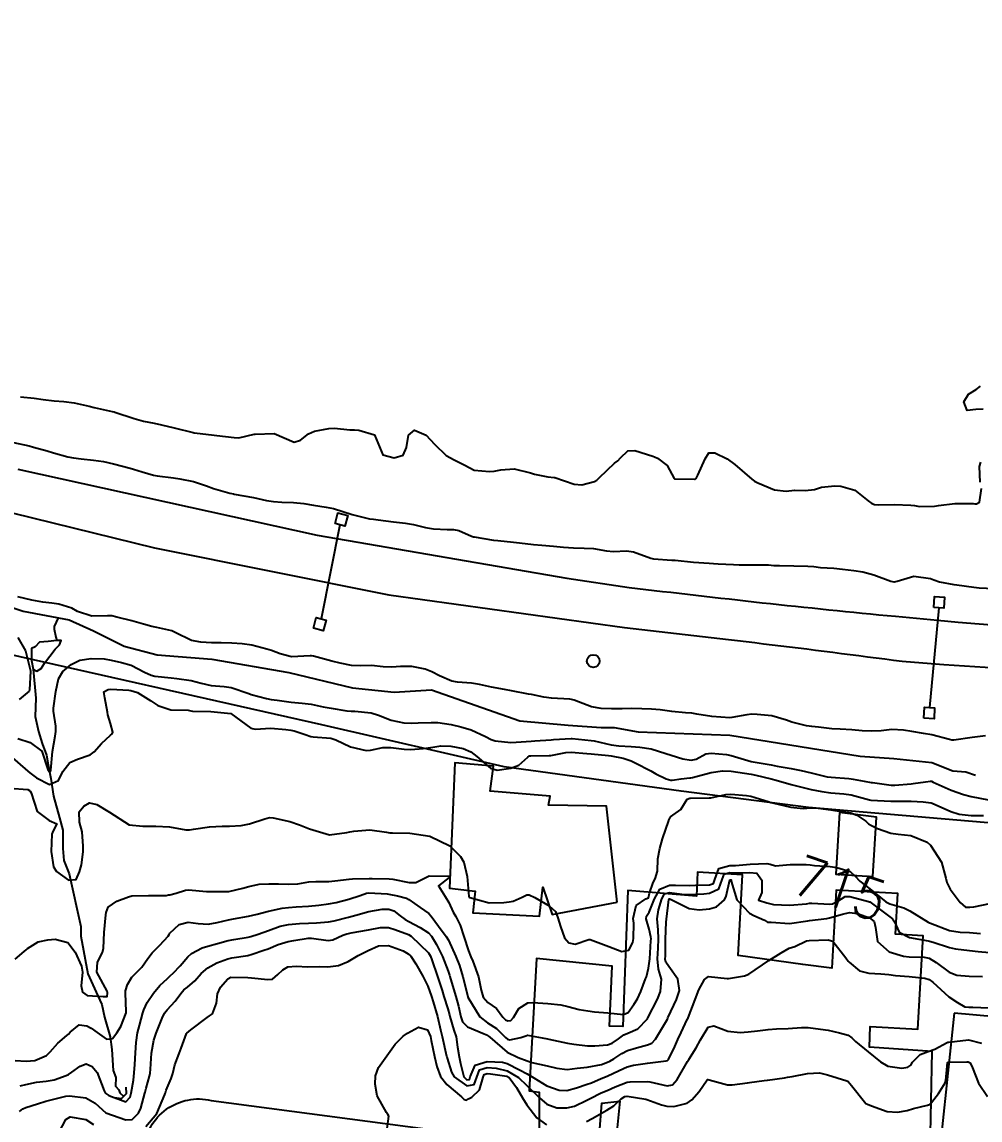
# Model space of a CAD drawing. Header units: metres. Extents: x 307586 to 320046, y 7427249 to 7434250.
# Drawn here: x 309484.3 to 309579.9, y 7432475.7 to 7432585.3 of the extents above; entities that cross this region are included whole.
import ezdxf
from ezdxf.enums import TextEntityAlignment as Align

# ---------------------------------------------------------------- set-up
doc = ezdxf.new("R2010")
doc.units = ezdxf.units.M
doc.header["$MEASUREMENT"] = 0
for name, color, linetype in [('Cotas', 45, 'Continuous'), ('Curvas de Nivel 1m', 11, 'Continuous'), ('Curvas de Nivel 5m', 15, 'Continuous'), ('Divisa', 42, 'FENCELINE2'), ('Edificações', 30, 'Continuous'), ('Hidrografia', 140, 'Continuous'), ('Linha Férrea', 20, 'Continuous'), ('Pontes_Viadutos_Tubos', 190, 'Continuous'), ('Portico', 45, 'Continuous'), ('Postes', 20, 'Continuous'), ('Vias Primárias', 230, 'Continuous')]:
    doc.layers.add(name, color=color, linetype=linetype)
doc.styles.add('Style-STANDARD', font='STANDARD.shx')
doc.linetypes.add('FENCELINE2', pattern='A,0.25,-0.1,[132,ltypeshp.shx,S=0.1,R=0,X=-0.1,Y=0],-0.1,1', length=1.45)

msp = doc.modelspace()

# ---------------------------------------------------------------- linework, layer by layer
at = {"layer": 'Curvas de Nivel 1m', "flags": 128}
for points, elevation in [([(309580.22, 7432546.67), (309579.51, 7432546.62), (309578.63, 7432546.53), (309578.29, 7432547.41), (309578.78, 7432548.15), (309579.53, 7432548.64), (309579.98, 7432548.95)], 711), ([(309484.15, 7432547.89), (309485.51, 7432547.76), (309486.4, 7432547.62), (309487.5, 7432547.48), (309488.45, 7432547.43), (309489.5, 7432547.31), (309491, 7432546.96), (309491.5, 7432546.82), (309491.8, 7432546.75), (309493.28, 7432546.42), (309493.46, 7432546.39), (309493.49, 7432546.38), (309493.54, 7432546.37), (309495.49, 7432545.72), (309496.41, 7432545.47), (309497.48, 7432545.25), (309498.21, 7432545.1), (309499.48, 7432544.81), (309501.37, 7432544.33), (309501.47, 7432544.3), (309501.5, 7432544.3), (309503.47, 7432544.07), (309503.73, 7432544.04), (309505.47, 7432543.83), (309505.94, 7432543.8), (309507.47, 7432544.15), (309507.56, 7432544.17), (309509.47, 7432544.23), (309511.46, 7432543.37), (309512.1, 7432543.57), (309512.88, 7432544.19), (309513.48, 7432544.46), (309514.91, 7432544.74), (309515.48, 7432544.75), (309517.02, 7432544.6), (309517.48, 7432544.61), (309517.92, 7432544.58), (309519.47, 7432544.11), (309520.31, 7432542.1), (309521.44, 7432541.79), (309522.33, 7432542.08), (309522.67, 7432542.85), (309522.86, 7432544.07), (309523.48, 7432544.56), (309524.64, 7432544.05), (309525.46, 7432543.16), (309526.62, 7432542.03), (309527.44, 7432541.59), (309528.5, 7432541.07), (309529.43, 7432540.57), (309530.97, 7432540.43), (309531.43, 7432540.48), (309532.08, 7432540.61), (309533.43, 7432540.71), (309535.06, 7432540.29), (309535.43, 7432540.17), (309536.79, 7432539.91), (309537.42, 7432539.85), (309537.49, 7432539.83), (309539.41, 7432539.18), (309540.18, 7432539.1), (309541.42, 7432539.45), (309541.67, 7432539.59), (309541.94, 7432539.84), (309543.44, 7432541.27), (309543.75, 7432541.51), (309544.04, 7432541.81), (309544.76, 7432542.5), (309545.45, 7432542.54), (309547.26, 7432541.97), (309547.44, 7432541.9), (309547.73, 7432541.78), (309548.7, 7432541.03), (309549.38, 7432539.75), (309549.42, 7432539.72), (309549.47, 7432539.7), (309551.42, 7432539.68), (309551.47, 7432539.68), (309551.57, 7432539.73), (309551.76, 7432540.06), (309552.49, 7432541.71), (309552.85, 7432542.31), (309553.45, 7432542.29), (309554.68, 7432541.69), (309555.44, 7432541.15), (309557.15, 7432539.66), (309557.42, 7432539.48), (309557.75, 7432539.32), (309559.41, 7432538.6), (309560.57, 7432538.46), (309561.41, 7432538.57), (309562.45, 7432538.55), (309563.41, 7432538.65), (309564.11, 7432538.88), (309565.41, 7432539.01), (309566.01, 7432538.96), (309567.41, 7432538.56), (309568.76, 7432537.52), (309569.13, 7432537.25), (309569.39, 7432537.15), (309569.78, 7432537.12), (309571.39, 7432537.15), (309573.01, 7432537.09), (309573.39, 7432537.03), (309573.89, 7432536.95), (309575.39, 7432536.99), (309575.77, 7432537.06), (309577.39, 7432537.24), (309579.24, 7432537.24), (309579.39, 7432537.22), (309579.56, 7432537.22), (309579.88, 7432537.39), (309580.05, 7432538.75)], 711), ([(309483.45, 7432543.34), (309484.99, 7432542.99), (309485.45, 7432542.88), (309486.8, 7432542.51), (309487.44, 7432542.31), (309488.86, 7432541.9), (309489.44, 7432541.79), (309490.19, 7432541.7), (309491.43, 7432541.57), (309492.44, 7432541.44), (309493.43, 7432541.22), (309495.07, 7432540.76), (309495.43, 7432540.66), (309496.28, 7432540.39), (309497.42, 7432540.07), (309497.78, 7432540.02), (309499.42, 7432539.82), (309500.04, 7432539.72), (309501.41, 7432539.43), (309502.71, 7432539), (309503.4, 7432538.75), (309505.02, 7432538.28), (309505.39, 7432538.2), (309505.48, 7432538.19), (309507.39, 7432537.84), (309508.71, 7432537.56), (309509.38, 7432537.43), (309510.23, 7432537.37), (309511.38, 7432537.34), (309512.43, 7432537.24), (309513.38, 7432537.07), (309514.65, 7432536.89), (309515.38, 7432536.75), (309517.25, 7432536.14), (309517.37, 7432536.1), (309518.98, 7432535.73), (309519.37, 7432535.67), (309519.85, 7432535.62), (309521.37, 7432535.41), (309522.57, 7432535.28), (309523.36, 7432535.15), (309524.57, 7432534.84), (309525.36, 7432534.7), (309526.74, 7432534.65), (309527.36, 7432534.64), (309527.89, 7432534.54), (309529.15, 7432533.99), (309529.35, 7432533.93), (309529.43, 7432533.91), (309531.35, 7432533.6), (309531.77, 7432533.54), (309533.34, 7432533.38), (309533.96, 7432533.32), (309535.34, 7432533.16), (309536.18, 7432533.07), (309537.34, 7432532.99), (309538.33, 7432532.89), (309539.34, 7432532.81), (309540.39, 7432532.8), (309541.34, 7432532.74), (309542.65, 7432532.52), (309543.33, 7432532.45), (309544.64, 7432532.51), (309545.33, 7432532.41), (309547.05, 7432531.78), (309547.32, 7432531.72), (309549.17, 7432531.6), (309549.32, 7432531.59), (309549.49, 7432531.58), (309551.32, 7432531.4), (309552.89, 7432531.28), (309553.32, 7432531.25), (309553.78, 7432531.23), (309555.32, 7432531.15), (309555.87, 7432531.13), (309557.32, 7432531.11), (309558.79, 7432531.11), (309559.32, 7432531.07), (309559.9, 7432531.04), (309561.32, 7432531.03), (309562.72, 7432530.99), (309563.32, 7432530.94), (309564.01, 7432530.87), (309565.32, 7432530.79), (309566.18, 7432530.68), (309567.31, 7432530.54), (309568.21, 7432530.43), (309569.31, 7432530.13), (309571.02, 7432529.49), (309571.3, 7432529.42), (309571.37, 7432529.43), (309571.64, 7432529.48), (309573.31, 7432529.99), (309574.99, 7432529.76), (309575.3, 7432529.62), (309575.88, 7432529.43), (309577.3, 7432529.16), (309577.6, 7432529.11), (309579.3, 7432528.9), (309579.83, 7432528.84), (309581.29, 7432528.76)], 712), ([(309579.94, 7432539.38), (309579.88, 7432540.94), (309580.01, 7432541.38)], 711), ([(309580.45, 7432514.05), (309579.12, 7432513.87), (309577.32, 7432513.62), (309577.11, 7432513.63), (309576.86, 7432513.68), (309575.12, 7432514.15), (309574.28, 7432514.29), (309573.12, 7432514.47), (309572.27, 7432514.62), (309571.12, 7432514.69), (309570.06, 7432514.56), (309569.12, 7432514.5), (309568.16, 7432514.56), (309567.12, 7432514.66), (309565.97, 7432514.7), (309565.12, 7432514.74), (309563.8, 7432514.9), (309563.13, 7432514.98), (309562.59, 7432515.05), (309561.13, 7432515.42), (309560.6, 7432515.62), (309559.14, 7432516.04), (309557.68, 7432516.19), (309557.14, 7432516.2), (309556.65, 7432516.16), (309555.13, 7432515.88), (309554.96, 7432515.86), (309553.14, 7432515.98), (309551.64, 7432516.22), (309551.14, 7432516.3), (309550.53, 7432516.35), (309549.14, 7432516.47), (309548, 7432516.63), (309547.14, 7432516.72), (309546.17, 7432516.76), (309545.14, 7432516.78), (309544.2, 7432516.75), (309543.14, 7432516.75), (309542.09, 7432516.78), (309541.14, 7432516.95), (309539.41, 7432517.6), (309539.15, 7432517.68), (309538.98, 7432517.7), (309537.15, 7432517.81), (309536.38, 7432517.91), (309535.16, 7432518.16), (309534.86, 7432518.22), (309533.16, 7432518.53), (309532.45, 7432518.66), (309531.17, 7432518.91), (309529.97, 7432519.18), (309529.17, 7432519.32), (309527.77, 7432519.41), (309527.18, 7432519.52), (309525.96, 7432520.03), (309525.19, 7432520.45), (309524.52, 7432520.72), (309523.19, 7432520.98), (309522.08, 7432520.97), (309521.19, 7432520.89), (309520.34, 7432520.95), (309519.19, 7432521.08), (309518.12, 7432521.05), (309517.19, 7432521.06), (309516.05, 7432521.3), (309515.2, 7432521.52), (309513.37, 7432522), (309513.2, 7432522.05), (309513.07, 7432522.05), (309511.2, 7432521.94), (309510.05, 7432522.22), (309509.21, 7432522.56), (309508.73, 7432522.71), (309507.22, 7432523.09), (309506.27, 7432523.22), (309505.22, 7432523.3), (309504.17, 7432523.34), (309503.22, 7432523.35), (309502.14, 7432523.4), (309501.22, 7432523.58), (309499.59, 7432524.35), (309499.23, 7432524.52), (309497.74, 7432524.88), (309497.24, 7432524.98), (309496.43, 7432525.2), (309495.24, 7432525.54), (309493.76, 7432525.9), (309493.25, 7432526.03), (309492.84, 7432526.02), (309491.25, 7432525.98), (309489.83, 7432526.46), (309489.26, 7432526.79), (309487.98, 7432527.21), (309487.26, 7432527.31), (309486.36, 7432527.41), (309485.26, 7432527.6), (309483.86, 7432527.94)], 712), ([(309483.89, 7432523.86), (309484.65, 7432522.53), (309485.15, 7432520.55), (309485.15, 7432520.52), (309485.04, 7432518.64), (309485.01, 7432518.52), (309483.99, 7432517.69)], 712), ([(309483.86, 7432513.77), (309485.1, 7432513.39), (309486.27, 7432512.51), (309486.87, 7432510.7), (309486.99, 7432510.5), (309487.06, 7432510.45), (309487.1, 7432510.47), (309487.12, 7432510.5), (309487.17, 7432510.61), (309487.34, 7432512.5), (309487.6, 7432514), (309487.68, 7432514.49), (309487.66, 7432515.03), (309487.44, 7432516.5), (309487.45, 7432516.81), (309487.66, 7432518.49), (309487.92, 7432519.74), (309488.35, 7432520.48), (309489.19, 7432521.18), (309490.05, 7432521.6), (309491.2, 7432521.78), (309492.49, 7432521.73), (309493.19, 7432521.59), (309494.22, 7432521.38), (309495.19, 7432521.1), (309496.52, 7432520.39), (309497.18, 7432520.09), (309497.54, 7432520.02), (309499.18, 7432519.84), (309499.75, 7432519.77), (309501.17, 7432519.56), (309502.17, 7432519.32), (309503.16, 7432519.08), (309504.46, 7432518.99), (309505.16, 7432518.88), (309506.94, 7432518.26), (309507.15, 7432518.19), (309508.68, 7432517.77), (309509.15, 7432517.68), (309509.77, 7432517.6), (309511.15, 7432517.42), (309512.27, 7432517.31), (309513.14, 7432517.2), (309514.36, 7432516.95), (309515.14, 7432516.8), (309516.72, 7432516.56), (309517.14, 7432516.52), (309517.5, 7432516.5), (309519.14, 7432516.34), (309519.86, 7432516.1), (309521.13, 7432515.61), (309522.39, 7432515.34), (309523.13, 7432515.31), (309523.84, 7432515.34), (309525.13, 7432515.39), (309525.79, 7432515.37), (309527.12, 7432515.17), (309528.08, 7432514.96), (309529.12, 7432514.64), (309530.57, 7432513.98), (309531.11, 7432513.68), (309531.52, 7432513.55), (309533.1, 7432513.38), (309533.63, 7432513.41), (309535.11, 7432513.52), (309535.49, 7432513.54), (309537.11, 7432513.65), (309537.34, 7432513.67), (309539.11, 7432513.77), (309539.21, 7432513.77), (309541.11, 7432513.59), (309541.41, 7432513.54), (309543.1, 7432513.16), (309543.86, 7432513.06), (309545.1, 7432512.98), (309545.96, 7432512.93), (309547.1, 7432512.76), (309548.54, 7432512.3), (309549.09, 7432512.11), (309550.26, 7432511.74), (309551.08, 7432511.61), (309551.57, 7432511.72), (309552.55, 7432512.25), (309553.09, 7432512.31), (309554.6, 7432512.17), (309555.09, 7432512.08), (309556.41, 7432511.67), (309557.08, 7432511.5), (309558.67, 7432511.23), (309559.08, 7432511.14), (309559.68, 7432511.02), (309561.07, 7432510.79), (309562.08, 7432510.6), (309563.07, 7432510.35), (309564.67, 7432509.96), (309565.07, 7432509.91), (309566.81, 7432509.8), (309567.07, 7432509.76), (309567.25, 7432509.73), (309568.37, 7432509.52), (309569.06, 7432509.39), (309569.19, 7432509.38), (309571.06, 7432509.13), (309571.42, 7432509.12), (309573.06, 7432509.27), (309573.23, 7432509.29), (309574.48, 7432509.45), (309574.98, 7432509.52), (309575.06, 7432509.51), (309575.23, 7432509.44), (309577.05, 7432508.61), (309578.27, 7432508.18), (309579.04, 7432507.98), (309580.75, 7432507.66)], 712), ([(309483.08, 7432512.08), (309484.87, 7432510.52), (309485.06, 7432510.37), (309485.73, 7432509.84), (309487.04, 7432509.18), (309487.94, 7432509.6), (309488.36, 7432510.48), (309489.07, 7432511.38), (309489.82, 7432511.72), (309491.08, 7432512.16), (309491.49, 7432512.44), (309492.24, 7432513.29), (309493.11, 7432514.12), (309493.28, 7432514.25), (309493.34, 7432514.42), (309493.12, 7432515.27), (309492.86, 7432516.16), (309492.81, 7432516.42), (309492.56, 7432517.84), (309492.46, 7432518.43), (309492.9, 7432518.68), (309493.16, 7432518.7), (309494.94, 7432518.61), (309495.16, 7432518.59), (309495.81, 7432518.39), (309497.14, 7432517.54), (309497.84, 7432517.07), (309499.14, 7432516.64), (309500.86, 7432516.61), (309501.13, 7432516.54), (309501.32, 7432516.51), (309503.13, 7432516.48), (309505.13, 7432516.28), (309507.12, 7432514.8), (309507.57, 7432514.71), (309509.12, 7432514.82), (309510.64, 7432514.69), (309511.12, 7432514.61), (309511.46, 7432514.54), (309512.57, 7432514.19), (309513.11, 7432513.99), (309513.34, 7432513.95), (309515.11, 7432513.83), (309515.62, 7432513.64), (309517.09, 7432512.94), (309518.63, 7432512.58), (309519.09, 7432512.62), (309520.3, 7432512.89), (309521.09, 7432512.89), (309522.44, 7432512.73), (309523.09, 7432512.7), (309524.35, 7432512.79), (309525.1, 7432512.9), (309526.09, 7432513.04), (309527.1, 7432513.01), (309528.32, 7432512.77), (309529.09, 7432512.44), (309529.69, 7432511.98), (309531.07, 7432510.81), (309531.73, 7432510.62), (309533.07, 7432510.81), (309533.89, 7432511.12), (309534.77, 7432511.92), (309534.96, 7432512.05), (309535.09, 7432512.06), (309536.92, 7432512.07), (309537.09, 7432512.08), (309538.59, 7432512.38), (309539.09, 7432512.41), (309540.66, 7432512.28), (309541.09, 7432512.24), (309542.83, 7432512.08), (309543.09, 7432512.04), (309544.3, 7432511.81), (309545.08, 7432511.56), (309545.51, 7432511.36), (309547.07, 7432510.54), (309547.55, 7432510.25), (309548.59, 7432509.76), (309549.06, 7432509.62), (309549.19, 7432509.62), (309550.1, 7432509.74), (309550.95, 7432509.84), (309551.06, 7432509.85), (309551.22, 7432509.88), (309553.07, 7432510.39), (309554.22, 7432510.54), (309555.07, 7432510.51), (309556.4, 7432510.33), (309557.07, 7432510.21), (309557.53, 7432510.11), (309559.06, 7432509.76), (309559.57, 7432509.62), (309561.06, 7432509.2), (309561.6, 7432509.06), (309563.05, 7432508.7), (309564.13, 7432508.48), (309565.04, 7432508.36), (309566.33, 7432508.26), (309567.04, 7432508.16), (309568.89, 7432507.65), (309569.03, 7432507.62), (309571, 7432507.52), (309571.03, 7432507.53), (309572.97, 7432507.53), (309573.03, 7432507.52), (309574.24, 7432507.45), (309575.03, 7432507.36), (309575.13, 7432507.34), (309577.02, 7432506.51), (309577.85, 7432506.23), (309579.02, 7432506.11), (309580.28, 7432506.11)], 713), ([(309483.04, 7432508.83), (309484.86, 7432508.69), (309485.03, 7432508.6), (309485.12, 7432508.52), (309485.2, 7432508.35), (309485.8, 7432506.51), (309487, 7432505.61), (309487.76, 7432505.25), (309487.36, 7432504.49), (309487.26, 7432504.23), (309487.21, 7432502.5), (309487.43, 7432500.97), (309487.72, 7432500.49), (309488.93, 7432499.65), (309489.7, 7432499.69), (309490.04, 7432500.46), (309490.24, 7432501.17), (309490.38, 7432502.46), (309490.41, 7432503.02), (309490.31, 7432504.46), (309490.03, 7432505.44), (309490.01, 7432506.46), (309490.45, 7432507.02), (309491.02, 7432507.36), (309491.76, 7432507.18), (309493.01, 7432506.42), (309495, 7432505.17), (309496.36, 7432505.03), (309497, 7432505.04), (309497.65, 7432505.02), (309499, 7432504.95), (309500.65, 7432504.68), (309501, 7432504.66), (309501.41, 7432504.74), (309503, 7432504.98), (309504.27, 7432505.02), (309505, 7432505.02), (309506.17, 7432505.1), (309507, 7432505.25), (309508.53, 7432505.76), (309509.01, 7432505.89), (309509.36, 7432505.87), (309511.01, 7432505.5), (309511.98, 7432505.18), (309513, 7432504.78), (309514.99, 7432504.16), (309516.73, 7432504.4), (309517, 7432504.45), (309517.4, 7432504.54), (309519, 7432504.67), (309520.67, 7432504.42), (309521, 7432504.37), (309521.28, 7432504.37), (309523, 7432504.32), (309524.99, 7432504.04), (309526.98, 7432503.08), (309528.07, 7432502), (309528.39, 7432501.43), (309528.73, 7432499.99), (309528.89, 7432498.01), (309528.89, 7432497.99), (309528.91, 7432497.95), (309528.99, 7432497.91), (309530.91, 7432497.38), (309532.38, 7432497.42), (309532.91, 7432497.48), (309533.31, 7432497.54), (309534.23, 7432497.93), (309534.67, 7432498.16), (309534.92, 7432498.17), (309535.48, 7432497.91), (309536.9, 7432497.09), (309537.53, 7432496.52), (309537.78, 7432495.89), (309538.03, 7432495.03), (309538.45, 7432493.88), (309538.87, 7432493.37), (309539.49, 7432493.24), (309540.87, 7432493.72), (309540.99, 7432493.73), (309542.86, 7432493.01), (309544.15, 7432492.51), (309544.86, 7432492.64), (309545.26, 7432493.4), (309545.33, 7432493.8), (309545.35, 7432495.34), (309545.31, 7432495.8), (309545.59, 7432497.1), (309546.55, 7432497.78), (309546.81, 7432497.88), (309546.92, 7432498.34), (309547.3, 7432499.41), (309547.5, 7432499.77), (309547.72, 7432500.54), (309547.75, 7432501.77), (309547.95, 7432502.79), (309548.22, 7432503.76), (309548.84, 7432505.59), (309548.9, 7432505.75), (309549.02, 7432505.97), (309550.05, 7432506.71), (309550.69, 7432507.73), (309550.95, 7432507.82), (309551.03, 7432507.83), (309552.88, 7432507.85), (309553.04, 7432507.87), (309554.54, 7432508.18), (309555.04, 7432508.22), (309556.6, 7432508.1), (309557.04, 7432508.01), (309558.35, 7432507.64), (309558.86, 7432507.46), (309559.03, 7432507.41), (309559.32, 7432507.34), (309561.03, 7432506.92), (309562.25, 7432506.81), (309563.03, 7432506.85), (309563.77, 7432506.83), (309565.02, 7432506.65), (309566.06, 7432506.51), (309567.02, 7432506.35), (309567.62, 7432506.13), (309568.52, 7432505.52), (309568.78, 7432505.28), (309569.01, 7432505.12), (309569.7, 7432504.81), (309571, 7432504.32), (309571.75, 7432504.23), (309573, 7432504.09), (309574.63, 7432503.44), (309574.99, 7432503.15), (309576.07, 7432501.43), (309576.52, 7432499.85), (309576.62, 7432499.42), (309576.93, 7432498.75), (309577.95, 7432497.4), (309578.47, 7432496.96), (309578.91, 7432496.94), (309579.31, 7432496.98), (309580.91, 7432497.32)], 714), ([(309483.62, 7432481.62), (309484.71, 7432481.57), (309485.58, 7432481.65), (309486.72, 7432482.15), (309487.11, 7432482.49), (309487.85, 7432483.37), (309488.75, 7432484.13), (309488.94, 7432484.28), (309489.11, 7432484.47), (309490.01, 7432485.2), (309490.76, 7432485.09), (309491.18, 7432484.87), (309491.79, 7432484.43), (309492.74, 7432483.76), (309493.32, 7432483.84), (309493.76, 7432484.41), (309494.14, 7432485.02), (309494.69, 7432486.4), (309494.69, 7432486.48), (309494.61, 7432488.4), (309494.62, 7432488.58), (309494.81, 7432489.21), (309495.24, 7432489.97), (309495.68, 7432490.39), (309496.25, 7432490.96), (309496.84, 7432491.82), (309497.29, 7432492.37), (309498.06, 7432493.16), (309498.87, 7432494.04), (309498.99, 7432494.23), (309499.06, 7432494.35), (309499.99, 7432495.23), (309500.88, 7432495.44), (309501.88, 7432495.31), (309502.88, 7432495.26), (309503.76, 7432495.42), (309504.89, 7432495.68), (309505.39, 7432495.77), (309506.89, 7432496.05), (309507.77, 7432496.25), (309508.9, 7432496.54), (309510.27, 7432496.85), (309510.9, 7432496.92), (309511.67, 7432496.97), (309512.9, 7432497.05), (309513.93, 7432497.15), (309514.9, 7432497.27), (309515.65, 7432497.41), (309516.91, 7432497.73), (309518.04, 7432498.12), (309518.68, 7432498.35), (309518.92, 7432498.38), (309520.74, 7432498.27), (309520.92, 7432498.24), (309521.77, 7432498.08), (309522.67, 7432497.83), (309522.91, 7432497.71), (309524.04, 7432496.91), (309524.9, 7432496.3), (309525.13, 7432496.04), (309525.88, 7432495.04), (309526.64, 7432494.02), (309526.87, 7432493.66), (309527.61, 7432492.01), (309527.95, 7432491.12), (309528.29, 7432490), (309528.78, 7432488.01), (309528.78, 7432487.99), (309528.79, 7432487.95), (309530, 7432485.98), (309530.77, 7432485.41), (309531.64, 7432484.83), (309532.54, 7432483.94), (309532.75, 7432483.76), (309533, 7432483.69), (309534.07, 7432483.93), (309534.57, 7432484.1), (309534.76, 7432484.15), (309536.21, 7432483.91), (309536.75, 7432483.8), (309536.88, 7432483.77), (309538.75, 7432483.38), (309539.36, 7432483.25), (309540.74, 7432483.09), (309541.47, 7432483.11), (309542.74, 7432483.19), (309543.21, 7432483.35), (309543.83, 7432483.81), (309544.35, 7432484.21), (309544.76, 7432484.36), (309545.75, 7432484.8), (309546.71, 7432485.78), (309546.73, 7432485.82), (309546.77, 7432485.88), (309547.73, 7432487.77), (309548.03, 7432488.53), (309548.11, 7432489.76), (309547.81, 7432490.74), (309547.73, 7432491.77), (309547.78, 7432492.84), (309547.81, 7432493.77), (309547.79, 7432494.67), (309547.7, 7432495.77), (309547.82, 7432496.69), (309548.15, 7432497.76), (309548.42, 7432498.26), (309548.92, 7432498.42), (309550.43, 7432498.22), (309550.92, 7432498.2), (309552.34, 7432498.29), (309552.92, 7432498.34), (309553.85, 7432498.77), (309554.18, 7432499.69), (309554.39, 7432500.24), (309554.95, 7432500.4), (309556.24, 7432500.38), (309556.95, 7432500.42), (309557.63, 7432500.33), (309558.14, 7432499.64), (309558.15, 7432498.42), (309557.82, 7432497.65), (309558.65, 7432497.37), (309558.91, 7432497.3), (309559.31, 7432497.22), (309560.91, 7432497.16), (309562.6, 7432497.28), (309562.91, 7432497.33), (309563.14, 7432497.34), (309564.91, 7432497.24), (309565.18, 7432497.28), (309565.73, 7432497.55), (309566.47, 7432498), (309566.92, 7432498.02), (309568.8, 7432497.51), (309568.89, 7432497.49), (309568.91, 7432497.48), (309569.05, 7432497.37), (309570.9, 7432495.97), (309571.19, 7432495.78), (309571.39, 7432495.48), (309571.84, 7432494.44), (309572.88, 7432493.92), (309574.73, 7432493.59), (309574.87, 7432493.55), (309575.23, 7432493.44), (309576.87, 7432492.91), (309577.48, 7432492.79), (309578.86, 7432492.63), (309579.72, 7432492.53), (309580.86, 7432492.42)], 716), ([(309484.1, 7432479.11), (309484.68, 7432479.24), (309485.74, 7432479.46), (309486.69, 7432479.56), (309487.49, 7432479.69), (309488.7, 7432480.15), (309488.92, 7432480.25), (309489.28, 7432480.46), (309490.09, 7432481.07), (309490.71, 7432481.3), (309491.3, 7432481.03), (309491.8, 7432480.43), (309492.5, 7432478.6), (309492.59, 7432478.42), (309492.63, 7432478.38), (309492.67, 7432478.35), (309492.95, 7432478.14), (309494.66, 7432477.52), (309495.07, 7432477.99), (309495.19, 7432478.39), (309495.41, 7432479.68), (309495.5, 7432480.39), (309495.56, 7432481.24), (309495.62, 7432482.39), (309495.7, 7432483.43), (309495.83, 7432484.39), (309496.01, 7432485.14), (309496.36, 7432486.38), (309496.45, 7432486.7), (309496.78, 7432487.43), (309497.4, 7432488.37), (309498.06, 7432489.11), (309498.82, 7432489.83), (309499.09, 7432490.08), (309499.38, 7432490.34), (309500.08, 7432491.09), (309500.84, 7432491.98), (309501.2, 7432492.32), (309502.26, 7432492.9), (309502.85, 7432493.06), (309503.82, 7432493.33), (309504.86, 7432493.61), (309505.43, 7432493.71), (309506.87, 7432493.94), (309507.12, 7432494), (309507.86, 7432494.25), (309508.88, 7432494.62), (309510.06, 7432495.04), (309510.88, 7432495.21), (309512, 7432495.31), (309512.88, 7432495.35), (309513.69, 7432495.37), (309514.89, 7432495.47), (309515.45, 7432495.59), (309516.89, 7432495.93), (309517.62, 7432496.13), (309518.9, 7432496.51), (309520.24, 7432496.76), (309520.9, 7432496.74), (309521.39, 7432496.57), (309522.03, 7432496.07), (309522.54, 7432495.71), (309522.89, 7432495.52), (309524.03, 7432494.9), (309524.88, 7432494.37), (309525.18, 7432494.04), (309525.67, 7432493.22), (309526.27, 7432492.03), (309526.83, 7432490.54), (309526.95, 7432490.15), (309526.99, 7432490.02), (309527.06, 7432489.78), (309527.59, 7432488.01), (309527.85, 7432487.07), (309528.09, 7432486), (309528.27, 7432485.5), (309528.76, 7432485), (309530.42, 7432484.31), (309530.75, 7432484.16), (309530.87, 7432484.08), (309531, 7432483.97), (309532.73, 7432482.48), (309533.83, 7432481.93), (309534.72, 7432481.61), (309535.19, 7432481.45), (309536.71, 7432481.1), (309537.69, 7432480.86), (309538.71, 7432480.75), (309539.7, 7432480.87), (309540.71, 7432480.98), (309542.14, 7432481.25), (309542.72, 7432481.46), (309542.96, 7432481.58), (309543.35, 7432481.81), (309544.18, 7432482.35), (309544.74, 7432482.62), (309545.64, 7432482.89), (309546.74, 7432483.2), (309547.15, 7432483.37), (309547.51, 7432483.77), (309548.61, 7432485.59), (309548.71, 7432485.75), (309548.77, 7432485.88), (309549.36, 7432487.17), (309549.62, 7432487.74), (309549.91, 7432488.64), (309549.75, 7432489.74), (309548.84, 7432491.02), (309548.54, 7432491.45), (309548.5, 7432491.76), (309548.51, 7432492.09), (309548.53, 7432493.76), (309548.6, 7432495.46), (309548.62, 7432495.75), (309548.87, 7432497.71), (309548.88, 7432497.75), (309548.89, 7432497.77), (309548.91, 7432497.78), (309549.03, 7432497.75), (309550.9, 7432496.81), (309551.87, 7432496.69), (309552.9, 7432496.77), (309553.62, 7432496.98), (309554.4, 7432497.69), (309554.57, 7432498.03), (309554.93, 7432499.68), (309555.07, 7432499.68), (309555.08, 7432499.54), (309555.65, 7432497.67), (309556.9, 7432496.35), (309557.35, 7432496.1), (309558.42, 7432495.64), (309558.72, 7432495.46), (309558.89, 7432495.44), (309559.08, 7432495.43), (309560.89, 7432495.32), (309562.72, 7432495.58), (309562.89, 7432495.62), (309564.63, 7432495.82), (309564.9, 7432495.87), (309566.19, 7432496.26), (309566.9, 7432496.4), (309567.69, 7432496.32), (309568.9, 7432495.89), (309569.35, 7432495.51), (309569.49, 7432494.9), (309569.67, 7432493.5), (309570.86, 7432492.47), (309572.28, 7432492.04), (309572.85, 7432491.99), (309574.34, 7432491.95), (309574.85, 7432491.84), (309575.53, 7432491.43), (309576.83, 7432490.46), (309577.6, 7432490.17), (309578.83, 7432490.05), (309580.18, 7432490.03)], 717), ([(309484.03, 7432476.53), (309484.37, 7432476.81), (309484.66, 7432476.93), (309485.85, 7432477.32), (309486.66, 7432477.58), (309488.13, 7432477.94), (309488.67, 7432478.07), (309489.02, 7432478.11), (309490.67, 7432477.9), (309491.6, 7432477.37), (309492.65, 7432476.42), (309494.65, 7432475.7), (309495.28, 7432475.76), (309495.92, 7432476.39), (309496.15, 7432476.89), (309496.56, 7432478.38), (309496.58, 7432478.48), (309496.68, 7432478.89), (309497.01, 7432480.06), (309497.08, 7432480.37), (309497.11, 7432480.78), (309497.2, 7432482.37), (309497.45, 7432483.67), (309497.68, 7432484.37), (309498.28, 7432485.87), (309498.51, 7432486.35), (309498.78, 7432486.7), (309499.57, 7432487.56), (309500.13, 7432488.34), (309500.44, 7432488.69), (309500.8, 7432488.97), (309501.54, 7432489.6), (309502.19, 7432490.31), (309502.83, 7432490.88), (309503.73, 7432491.4), (309504.84, 7432491.79), (309505.25, 7432491.87), (309506.84, 7432492.13), (309507.27, 7432492.25), (309508.44, 7432492.65), (309508.85, 7432492.8), (309509.87, 7432493.21), (309510.86, 7432493.52), (309511.44, 7432493.62), (309512.87, 7432493.85), (309513.2, 7432493.84), (309514.86, 7432493.61), (309515.33, 7432493.69), (309516.31, 7432494.15), (309516.72, 7432494.29), (309516.87, 7432494.33), (309517.13, 7432494.39), (309518.88, 7432494.68), (309520.06, 7432494.92), (309520.88, 7432494.92), (309521.52, 7432494.72), (309522.87, 7432494.21), (309523.15, 7432494.06), (309524.85, 7432492.37), (309525.06, 7432492.04), (309525.21, 7432491.67), (309525.77, 7432490.03), (309526.22, 7432488.61), (309526.4, 7432488.02), (309526.78, 7432486.81), (309526.97, 7432486.21), (309527.01, 7432486.02), (309527.4, 7432484.65), (309527.62, 7432484.01), (309527.77, 7432482.98), (309527.93, 7432482), (309528.06, 7432481.35), (309528.39, 7432479.99), (309528.7, 7432479.69), (309528.95, 7432479.74), (309529.03, 7432479.99), (309529.52, 7432481.18), (309530.72, 7432481.52), (309532.24, 7432481.47), (309532.72, 7432481.33), (309533.94, 7432480.69), (309534.71, 7432480.31), (309535.38, 7432479.91), (309536.69, 7432479.09), (309537.91, 7432478.66), (309538.68, 7432478.64), (309539.65, 7432478.9), (309540.69, 7432479.26), (309541.12, 7432479.42), (309542.1, 7432479.83), (309542.71, 7432480.08), (309543.89, 7432480.63), (309544.71, 7432481), (309545.34, 7432481.17), (309546.72, 7432481.38), (309548.58, 7432481.61), (309548.72, 7432481.65), (309548.81, 7432481.75), (309549.44, 7432483.05), (309549.76, 7432483.74), (309550.08, 7432484.42), (309550.69, 7432485.73), (309550.72, 7432485.79), (309550.77, 7432485.9), (309551.5, 7432487.72), (309551.85, 7432488.68), (309552.4, 7432489.71), (309552.83, 7432490.02), (309554.67, 7432489.83), (309554.82, 7432489.82), (309556.4, 7432490.09), (309556.83, 7432490.26), (309558.84, 7432491.63), (309560.07, 7432492.4), (309560.86, 7432492.86), (309561.44, 7432493.02), (309562.61, 7432493.58), (309562.87, 7432493.6), (309564.77, 7432493.67), (309564.87, 7432493.66), (309565.22, 7432493.56), (309566.52, 7432491.87), (309566.77, 7432491.54), (309566.84, 7432491.45), (309567.89, 7432490.58), (309568.83, 7432490.35), (309570.03, 7432490.3), (309570.83, 7432490.21), (309571.48, 7432490.13), (309572.83, 7432490.01), (309574.42, 7432489.85), (309574.83, 7432489.73), (309575.2, 7432489.44), (309576.8, 7432488), (309577.66, 7432487.41), (309578.39, 7432487), (309578.79, 7432486.95), (309579.21, 7432486.96), (309580.79, 7432486.9)], 718), ([(309496.64, 7432475.05), (309497.76, 7432476.36), (309498.55, 7432478.23), (309498.59, 7432478.35), (309498.61, 7432478.42), (309498.68, 7432478.67), (309499.19, 7432479.85), (309499.34, 7432480.34), (309499.56, 7432481.19), (309499.97, 7432482.34), (309500.19, 7432482.88), (309500.72, 7432484.33), (309500.73, 7432484.35), (309500.75, 7432484.37), (309501.13, 7432484.7), (309502.77, 7432485.94), (309502.99, 7432486.08), (309503.3, 7432486.29), (309503.71, 7432487.36), (309503.8, 7432488.29), (309504.12, 7432488.97), (309504.82, 7432489.8), (309505.14, 7432489.96), (309506.82, 7432489.91), (309507.19, 7432489.88), (309508.82, 7432489.72), (309509.28, 7432489.76), (309509.82, 7432490.22), (309510.34, 7432490.7), (309510.83, 7432490.98), (309511.67, 7432491.04), (309512.83, 7432491), (309513.98, 7432491.02), (309514.83, 7432490.99), (309515.87, 7432491.11), (309516.84, 7432491.52), (309517.86, 7432492.12), (309518.51, 7432492.45), (309518.85, 7432492.61), (309519.89, 7432493.07), (309520.86, 7432493.13), (309522.34, 7432492.57), (309522.85, 7432492.29), (309523.09, 7432492.06), (309523.6, 7432491.29), (309524.31, 7432490.05), (309524.81, 7432489.05), (309525.17, 7432488.04), (309525.34, 7432487.49), (309525.75, 7432486.03), (309526.08, 7432484.71), (309526.24, 7432484.03), (309526.66, 7432482.08), (309526.68, 7432482.02), (309526.72, 7432481.88), (309527.16, 7432480.47), (309527.44, 7432480.01), (309528.69, 7432479.09), (309529.44, 7432479.23), (309529.68, 7432479.98), (309529.97, 7432480.71), (309530.71, 7432480.93), (309531.63, 7432480.88), (309532.71, 7432480.62), (309533.85, 7432479.93), (309534.69, 7432479.14), (309535.94, 7432477.91), (309536.67, 7432477.29), (309537.69, 7432476.91), (309538.66, 7432476.92), (309539.44, 7432477.09), (309540.67, 7432477.68), (309540.99, 7432477.85), (309542.11, 7432478.4), (309542.69, 7432478.65), (309543.49, 7432479.01), (309544.7, 7432479.47), (309544.98, 7432479.52), (309546.7, 7432479.55), (309546.96, 7432479.52), (309548.69, 7432479.09), (309549.23, 7432479.21), (309549.69, 7432479.74), (309550.72, 7432481.55), (309550.84, 7432481.73), (309551.57, 7432482.89), (309552, 7432483.71), (309552.77, 7432484.96), (309553.36, 7432485.1), (309554.76, 7432484.56), (309555.99, 7432484.44), (309556.76, 7432484.49), (309557.7, 7432484.59), (309558.76, 7432484.73), (309559.59, 7432484.8), (309560.77, 7432484.84), (309562.1, 7432484.93), (309562.77, 7432484.92), (309563.5, 7432484.84), (309564.76, 7432484.65), (309565.9, 7432484.41), (309566.76, 7432484.16), (309567.12, 7432483.9), (309567.48, 7432483.53), (309568.74, 7432482.49), (309569.98, 7432481.5), (309570.72, 7432481.07), (309572.12, 7432480.87), (309572.72, 7432480.97), (309573, 7432481.17), (309573.18, 7432481.46), (309573.95, 7432482.24), (309574.74, 7432482.53), (309575.41, 7432482.77), (309576.65, 7432483.42), (309576.71, 7432483.46), (309576.75, 7432483.47), (309576.82, 7432483.48), (309578.76, 7432483.71), (309580.05, 7432483.38)], 719), ([(309488.01, 7432474.48), (309488.65, 7432475.76), (309489.11, 7432476.01), (309490.65, 7432475.73), (309491.44, 7432475.24)], 719)]:
    msp.add_lwpolyline(points, dxfattribs=dict(at, elevation=elevation))
at = {"layer": 'Curvas de Nivel 5m', "flags": 128}
for points, elevation in [([(309483.61, 7432491.76), (309484.51, 7432492.52), (309484.69, 7432492.68), (309484.85, 7432492.83), (309485.89, 7432493.48), (309486.86, 7432493.67), (309487.61, 7432493.74), (309488.86, 7432493.42), (309489.6, 7432492.46), (309490.23, 7432491.06), (309490.33, 7432490.45), (309490.18, 7432489.08), (309490.33, 7432488.45), (309490.79, 7432488.12), (309492.38, 7432488.02), (309492.79, 7432488.01), (309492.84, 7432488.37), (309492.84, 7432488.42), (309492.8, 7432488.56), (309491.75, 7432490.44), (309491.84, 7432491.44), (309492.34, 7432492.43), (309492.44, 7432492.84), (309492.49, 7432494.43), (309492.65, 7432496.18), (309492.69, 7432496.42), (309492.9, 7432496.96), (309493.76, 7432497.55), (309494.91, 7432497.98), (309495.25, 7432498.06), (309496.91, 7432498.1), (309498.67, 7432498.12), (309498.91, 7432498.16), (309499.06, 7432498.19), (309499.67, 7432498.34), (309500.6, 7432498.65), (309500.92, 7432498.69), (309502.71, 7432498.51), (309502.92, 7432498.5), (309504.7, 7432498.5), (309504.92, 7432498.52), (309506.33, 7432498.85), (309506.92, 7432499.02), (309507.95, 7432499.23), (309508.93, 7432499.28), (309509.88, 7432499.27), (309510.93, 7432499.23), (309511.83, 7432499.29), (309512.93, 7432499.46), (309513.61, 7432499.5), (309514.93, 7432499.51), (309515.53, 7432499.56), (309516.94, 7432499.75), (309517.29, 7432499.78), (309518.94, 7432499.82), (309519.23, 7432499.82), (309520.94, 7432499.77), (309521.29, 7432499.73), (309522.93, 7432499.41), (309523.6, 7432499.39), (309524.88, 7432500.04), (309524.92, 7432500.07), (309524.94, 7432500.07), (309526.91, 7432500.05), (309526.94, 7432500.05), (309526.96, 7432500), (309526.94, 7432499.92), (309525.88, 7432499.08), (309526.54, 7432498.02), (309526.91, 7432497.41), (309527.34, 7432496.46), (309527.58, 7432496.01), (309528.02, 7432495.14), (309528.4, 7432494), (309528.85, 7432492.6), (309529.09, 7432491.99), (309529.28, 7432491.54), (309529.85, 7432489.98), (309530.11, 7432488.67), (309530.32, 7432487.97), (309530.79, 7432487.42), (309531.65, 7432486.83), (309532.3, 7432485.95), (309532.54, 7432485.71), (309532.77, 7432485.58), (309533.09, 7432485.62), (309533.34, 7432485.93), (309533.87, 7432486.84), (309534.79, 7432487.38), (309535.28, 7432487.42), (309536.79, 7432487.34), (309538.09, 7432487.19), (309538.78, 7432487.02), (309539.9, 7432486.74), (309540.78, 7432486.59), (309541.44, 7432486.5), (309542.78, 7432486.38), (309544.34, 7432486.24), (309544.78, 7432486.44), (309545.37, 7432487.21), (309545.72, 7432487.79), (309546.07, 7432488.52), (309546.53, 7432489.78), (309546.61, 7432490), (309546.83, 7432490.84), (309546.95, 7432491.78), (309547.07, 7432493.58), (309547.08, 7432493.78), (309547.07, 7432493.97), (309546.88, 7432494.75), (309546.6, 7432495.78), (309546.63, 7432496.05), (309546.9, 7432496.45), (309547.44, 7432497.77), (309547.95, 7432498.74), (309548.93, 7432499.15), (309549.53, 7432499.14), (309550.93, 7432499.11), (309551.53, 7432499.13), (309552.93, 7432499.17), (309553.31, 7432499.32), (309553.44, 7432499.7), (309553.85, 7432500.79), (309554.96, 7432501.11), (309555.52, 7432501.11), (309556.96, 7432501.24), (309558.64, 7432501.31), (309558.96, 7432501.25), (309559.5, 7432501.08), (309560.96, 7432501.19), (309562.58, 7432501.21), (309562.96, 7432501.17), (309563.41, 7432501.12), (309564.96, 7432501), (309565.61, 7432500.9), (309566.95, 7432500.49), (309567.45, 7432500.03), (309567.92, 7432499.53), (309568.93, 7432498.77), (309570.5, 7432497.49), (309570.91, 7432497.27), (309572.32, 7432496.88), (309572.9, 7432496.59), (309574.74, 7432495.44), (309574.89, 7432495.38), (309574.99, 7432495.34), (309576.88, 7432494.61), (309577.94, 7432494.46), (309578.88, 7432494.42), (309579.95, 7432494.31)], 715), ([(309520.63, 7432474.09), (309520.89, 7432476.09), (309520.81, 7432476.25), (309520.66, 7432476.45), (309519.73, 7432478.1), (309519.53, 7432479.27), (309519.59, 7432480.1), (309519.87, 7432480.93), (309520.72, 7432482.09), (309521.54, 7432483.27), (309522.34, 7432484.07), (309522.76, 7432484.37), (309523.86, 7432484.95), (309524.76, 7432484.71), (309525.06, 7432484.04), (309525.14, 7432483.64), (309525.45, 7432482.03), (309525.69, 7432481.05), (309526.08, 7432480.03), (309526.69, 7432479.25), (309528.15, 7432478), (309528.41, 7432477.73), (309528.67, 7432477.68), (309528.86, 7432477.8), (309529.18, 7432477.98), (309529.96, 7432478.7), (309530.32, 7432479.97), (309530.43, 7432480.25), (309530.71, 7432480.33), (309531.05, 7432480.31), (309532.7, 7432480.06), (309532.93, 7432479.94), (309533.66, 7432478.95), (309534.24, 7432477.92), (309534.67, 7432477.22), (309535.68, 7432475.91), (309536.65, 7432475.2)], 720), ([(309540.65, 7432475.55), (309541.2, 7432475.84), (309542.66, 7432476.67), (309543.38, 7432477.1), (309544.11, 7432477.81), (309544.45, 7432478.03), (309544.68, 7432478.07), (309546.55, 7432477.78), (309546.67, 7432477.75), (309548.11, 7432477.2), (309548.67, 7432477.07), (309549.37, 7432477.04), (309550.67, 7432477.39), (309551.15, 7432477.72), (309551.87, 7432478.53), (309552.67, 7432479.7), (309552.7, 7432479.74), (309552.74, 7432479.74), (309552.87, 7432479.7), (309554.7, 7432479.21), (309555.18, 7432479.19), (309556.7, 7432479.4), (309556.92, 7432479.43), (309558.38, 7432479.63), (309558.7, 7432479.68), (309560.4, 7432479.92), (309560.71, 7432479.96), (309561.15, 7432480.04), (309562.71, 7432480.35), (309563.89, 7432480.39), (309564.71, 7432480.22), (309566.64, 7432479.6), (309566.7, 7432479.58), (309566.73, 7432479.57), (309566.76, 7432479.54), (309567.1, 7432479.13), (309568.39, 7432477.51), (309568.51, 7432477.35), (309568.67, 7432477.26), (309569.07, 7432477.11), (309570.66, 7432476.55), (309571.67, 7432476.49), (309572.66, 7432476.66), (309573.29, 7432476.83), (309574.67, 7432477.17), (309574.86, 7432477.25), (309575.06, 7432477.44), (309575.77, 7432478.35), (309576.43, 7432479.42), (309576.49, 7432479.64), (309576.66, 7432481.42), (309576.7, 7432481.45), (309576.72, 7432481.46), (309578.61, 7432481.5), (309578.72, 7432481.49), (309578.93, 7432481.39), (309579.18, 7432480.92), (309579.77, 7432479.38), (309580.68, 7432478.04)], 720)]:
    msp.add_lwpolyline(points, dxfattribs=dict(at, elevation=elevation))
at = {"layer": 'Divisa'}
msp.add_lwpolyline([(309626.02, 7432500.51), (309615.87, 7432500.45), (309615.99, 7432502.7), (309605.9, 7432503.45), (309605.73, 7432500.63), (309585.8, 7432501.94), (309585.8, 7432504.93), (309562.79, 7432506.9), (309550.08, 7432508.52), (309532.43, 7432510.95), (309514.21, 7432515.15), (309479.36, 7432523.01)], dxfattribs=at)
at = {"layer": 'Edificações'}
for points in [[(309543.69, 7432497.43), (309542.63, 7432507.02), (309536.83, 7432507.13), (309537, 7432508.02), (309531.03, 7432508.53), (309531.36, 7432511.03), (309527.51, 7432511.37), (309526.95, 7432498.83), (309529.52, 7432498.55), (309529.3, 7432496.38), (309535.94, 7432496.04), (309536.27, 7432498.94), (309537.22, 7432496.21)], [(309565.9, 7432506.39), (309565.51, 7432500.24), (309569.23, 7432500.02), (309569.59, 7432505.94)], [(309577.35, 7432486.35), (309576.08, 7432474.38), (309588.99, 7432473.01), (309589.16, 7432474.66), (309592.21, 7432474.34), (309593.06, 7432482.35), (309594.32, 7432482.21), (309594.21, 7432477.28), (309596.3, 7432477.1), (309596.21, 7432471.3), (309604.2, 7432470.66), (309604.29, 7432484.71), (309600.75, 7432484.73), (309600.77, 7432487.07), (309594.86, 7432487.11), (309594.89, 7432491.69), (309588.68, 7432492.26), (309588.63, 7432491.52), (309585.14, 7432491.75), (309585.08, 7432481.63), (309584.33, 7432481.64), (309584.32, 7432480.82), (309581.15, 7432481.09), (309581.43, 7432485.99)]]:
    msp.add_lwpolyline(points, close=True, dxfattribs=at)
for points in [[(309574.95, 7432472.67), (309575.15, 7432482.52), (309568.87, 7432482.96), (309568.96, 7432485.02), (309573.71, 7432484.76), (309574.24, 7432494.08), (309571.47, 7432494.24), (309571.7, 7432498.3), (309565.56, 7432498.64), (309565.12, 7432490.85), (309562.23, 7432491.21), (309555.78, 7432492.11), (309556.21, 7432500.18), (309551.73, 7432500.45), (309551.63, 7432498.03), (309544.77, 7432498.62), (309544.26, 7432485.02), (309542.92, 7432485.05), (309543.2, 7432491.06), (309535.66, 7432491.82), (309534.91, 7432478.62), (309535.92, 7432478.49), (309535.92, 7432474.79)], [(309541.95, 7432474.37), (309542.16, 7432477.38), (309543.95, 7432477.57), (309543.71, 7432474.93)]]:
    msp.add_lwpolyline(points, dxfattribs=at)
at = {"layer": 'Hidrografia'}
for points in [[(309482.43, 7432527.17), (309484.4, 7432526.51), (309489, 7432525.63), (309491.41, 7432524.54), (309494.48, 7432523.01), (309497.77, 7432522.13), (309503.25, 7432521.69), (309510.91, 7432520.38), (309517.27, 7432518.84), (309521.43, 7432518.41), (309525.16, 7432518.63), (309533.98, 7432515.54), (309538.8, 7432515.1), (309542.09, 7432514.88), (309543.4, 7432514.88), (309545.81, 7432514.44), (309554.94, 7432514.1), (309567.96, 7432512.01), (309571.32, 7432511.8), (309575.1, 7432511.38), (309577.19, 7432510.54), (309578.5, 7432510.44), (309579.48, 7432510.13)], [(309487.89, 7432525.84), (309487.51, 7432524.96), (309487.51, 7432524.69), (309487.68, 7432523.91), (309487.77, 7432523.56)], [(309485.42, 7432520.69), (309485.68, 7432517.8), (309485.59, 7432515.97), (309485.94, 7432514.49), (309486.29, 7432513.27), (309486.73, 7432512.13), (309486.9, 7432511.17), (309487.16, 7432509.78), (309487.42, 7432508.04), (309488.04, 7432505.86), (309488.38, 7432504.64), (309488.38, 7432502.81), (309488.47, 7432501.59), (309488.99, 7432500.28), (309490.17, 7432495.03), (309490.17, 7432494.05), (309490.87, 7432490.28), (309491.7, 7432488.47), (309492.26, 7432487.21), (309492.54, 7432485.95), (309493.1, 7432483.99), (309493.24, 7432482.74), (309493.38, 7432480.64), (309493.66, 7432479.94), (309493.63, 7432479.08), (309493.96, 7432478.7), (309494.07, 7432478.42), (309494.44, 7432478.05)]]:
    msp.add_lwpolyline(points, dxfattribs=at)
msp.add_lwpolyline([(309487.77, 7432523.56), (309486.9, 7432523.47), (309486.03, 7432523.39), (309485.59, 7432522.95), (309485.24, 7432522.78), (309485.24, 7432522.25), (309485.24, 7432521.56), (309485.42, 7432520.69), (309485.77, 7432520.51), (309486.2, 7432520.77), (309486.55, 7432521.3), (309487.07, 7432521.99), (309487.6, 7432522.69), (309488.03, 7432523.13), (309488.21, 7432523.56)], close=True, dxfattribs=at)
at = {"layer": 'Linha Férrea'}
for points in [[(309483.87, 7432540.66), (309513.74, 7432534.08), (309538.66, 7432529.8), (309544.9, 7432528.87, 0.006093), (309571.49, 7432525.98, 0.030801), (309638.4, 7432523.67), (309650.64, 7432524), (309668.81, 7432525.15), (309684.83, 7432526.31), (309693.79, 7432527.3), (309706.34, 7432528.62), (309718.4, 7432529.94), (309729.46, 7432531.59), (309740.36, 7432533.08), (309767.66, 7432537.22), (309805.85, 7432543.16), (309864.03, 7432552.26), (309921.06, 7432561.19), (309973.96, 7432569.62), (310022.71, 7432576.9), (310075.61, 7432585.32)], [(309473.13, 7432538.82), (309497.52, 7432532.83), (309520.92, 7432528.14), (309544.42, 7432524.85, -0.005384), (309572.15, 7432521.5, 0.025094), (309638.51, 7432519.62), (309650.82, 7432519.95), (309669.08, 7432521.11), (309685.2, 7432522.27), (309694.22, 7432523.28), (309706.77, 7432524.6), (309718.92, 7432525.93), (309730.03, 7432527.59), (309740.94, 7432529.07), (309768.27, 7432533.22), (309806.47, 7432539.16), (309864.66, 7432548.26), (309921.7, 7432557.18), (309974.58, 7432565.62), (310023.32, 7432572.89), (310076.24, 7432581.32)]]:
    msp.add_lwpolyline(points, format="xyb", dxfattribs=at)
at = {"layer": 'Pontes_Viadutos_Tubos'}
msp.add_lwpolyline([(309493.51, 7432477.94), (309494.22, 7432477.84), (309494.73, 7432478.35), (309494.68, 7432478.96)], dxfattribs=at)
at = {"layer": 'Portico'}
for points in [[(309515.54, 7432535.26), (309515.83, 7432536.32), (309516.81, 7432536.06), (309516.53, 7432534.99)], [(309575.3, 7432526.85), (309575.36, 7432527.95), (309576.38, 7432527.89), (309576.31, 7432526.79)], [(309513.38, 7432524.8), (309513.66, 7432525.86), (309514.65, 7432525.59), (309514.36, 7432524.53)], [(309574.31, 7432515.81), (309574.37, 7432516.91), (309575.39, 7432516.85), (309575.33, 7432515.75)]]:
    msp.add_lwpolyline(points, close=True, dxfattribs=at)
for points in [[(309516.03, 7432535.13), (309514.16, 7432525.73)], [(309575.8, 7432526.82), (309574.88, 7432516.88)]]:
    msp.add_lwpolyline(points, dxfattribs=at)
at = {"layer": 'Postes'}
msp.add_circle((309541.31, 7432521.51), 0.629, dxfattribs=at)
at = {"layer": 'Vias Primárias'}
msp.add_lwpolyline([(309481.32, 7432391.02, 0.297493), (309489.14, 7432395.47), (309495.79, 7432465.8, 0.000657), (309496.44, 7432472.8, -0.45583), (309503.18, 7432477.65), (309528.58, 7432474.28), (309543.72, 7432473.47), (309544.9, 7432473.42), (309590.27, 7432470.15), (309654.54, 7432466.13), (309681.96, 7432464.05)], format="xyb", dxfattribs=at)

# ---------------------------------------------------------------- texts
at = {"layer": 'Cotas', "style": 'Style-STANDARD'}
msp.add_text('715', height=4, rotation=341.3225, dxfattribs=at).set_placement((309565.97, 7432498.84, 715), align=Align.MIDDLE_CENTER)

doc.saveas('drawing.dxf')
